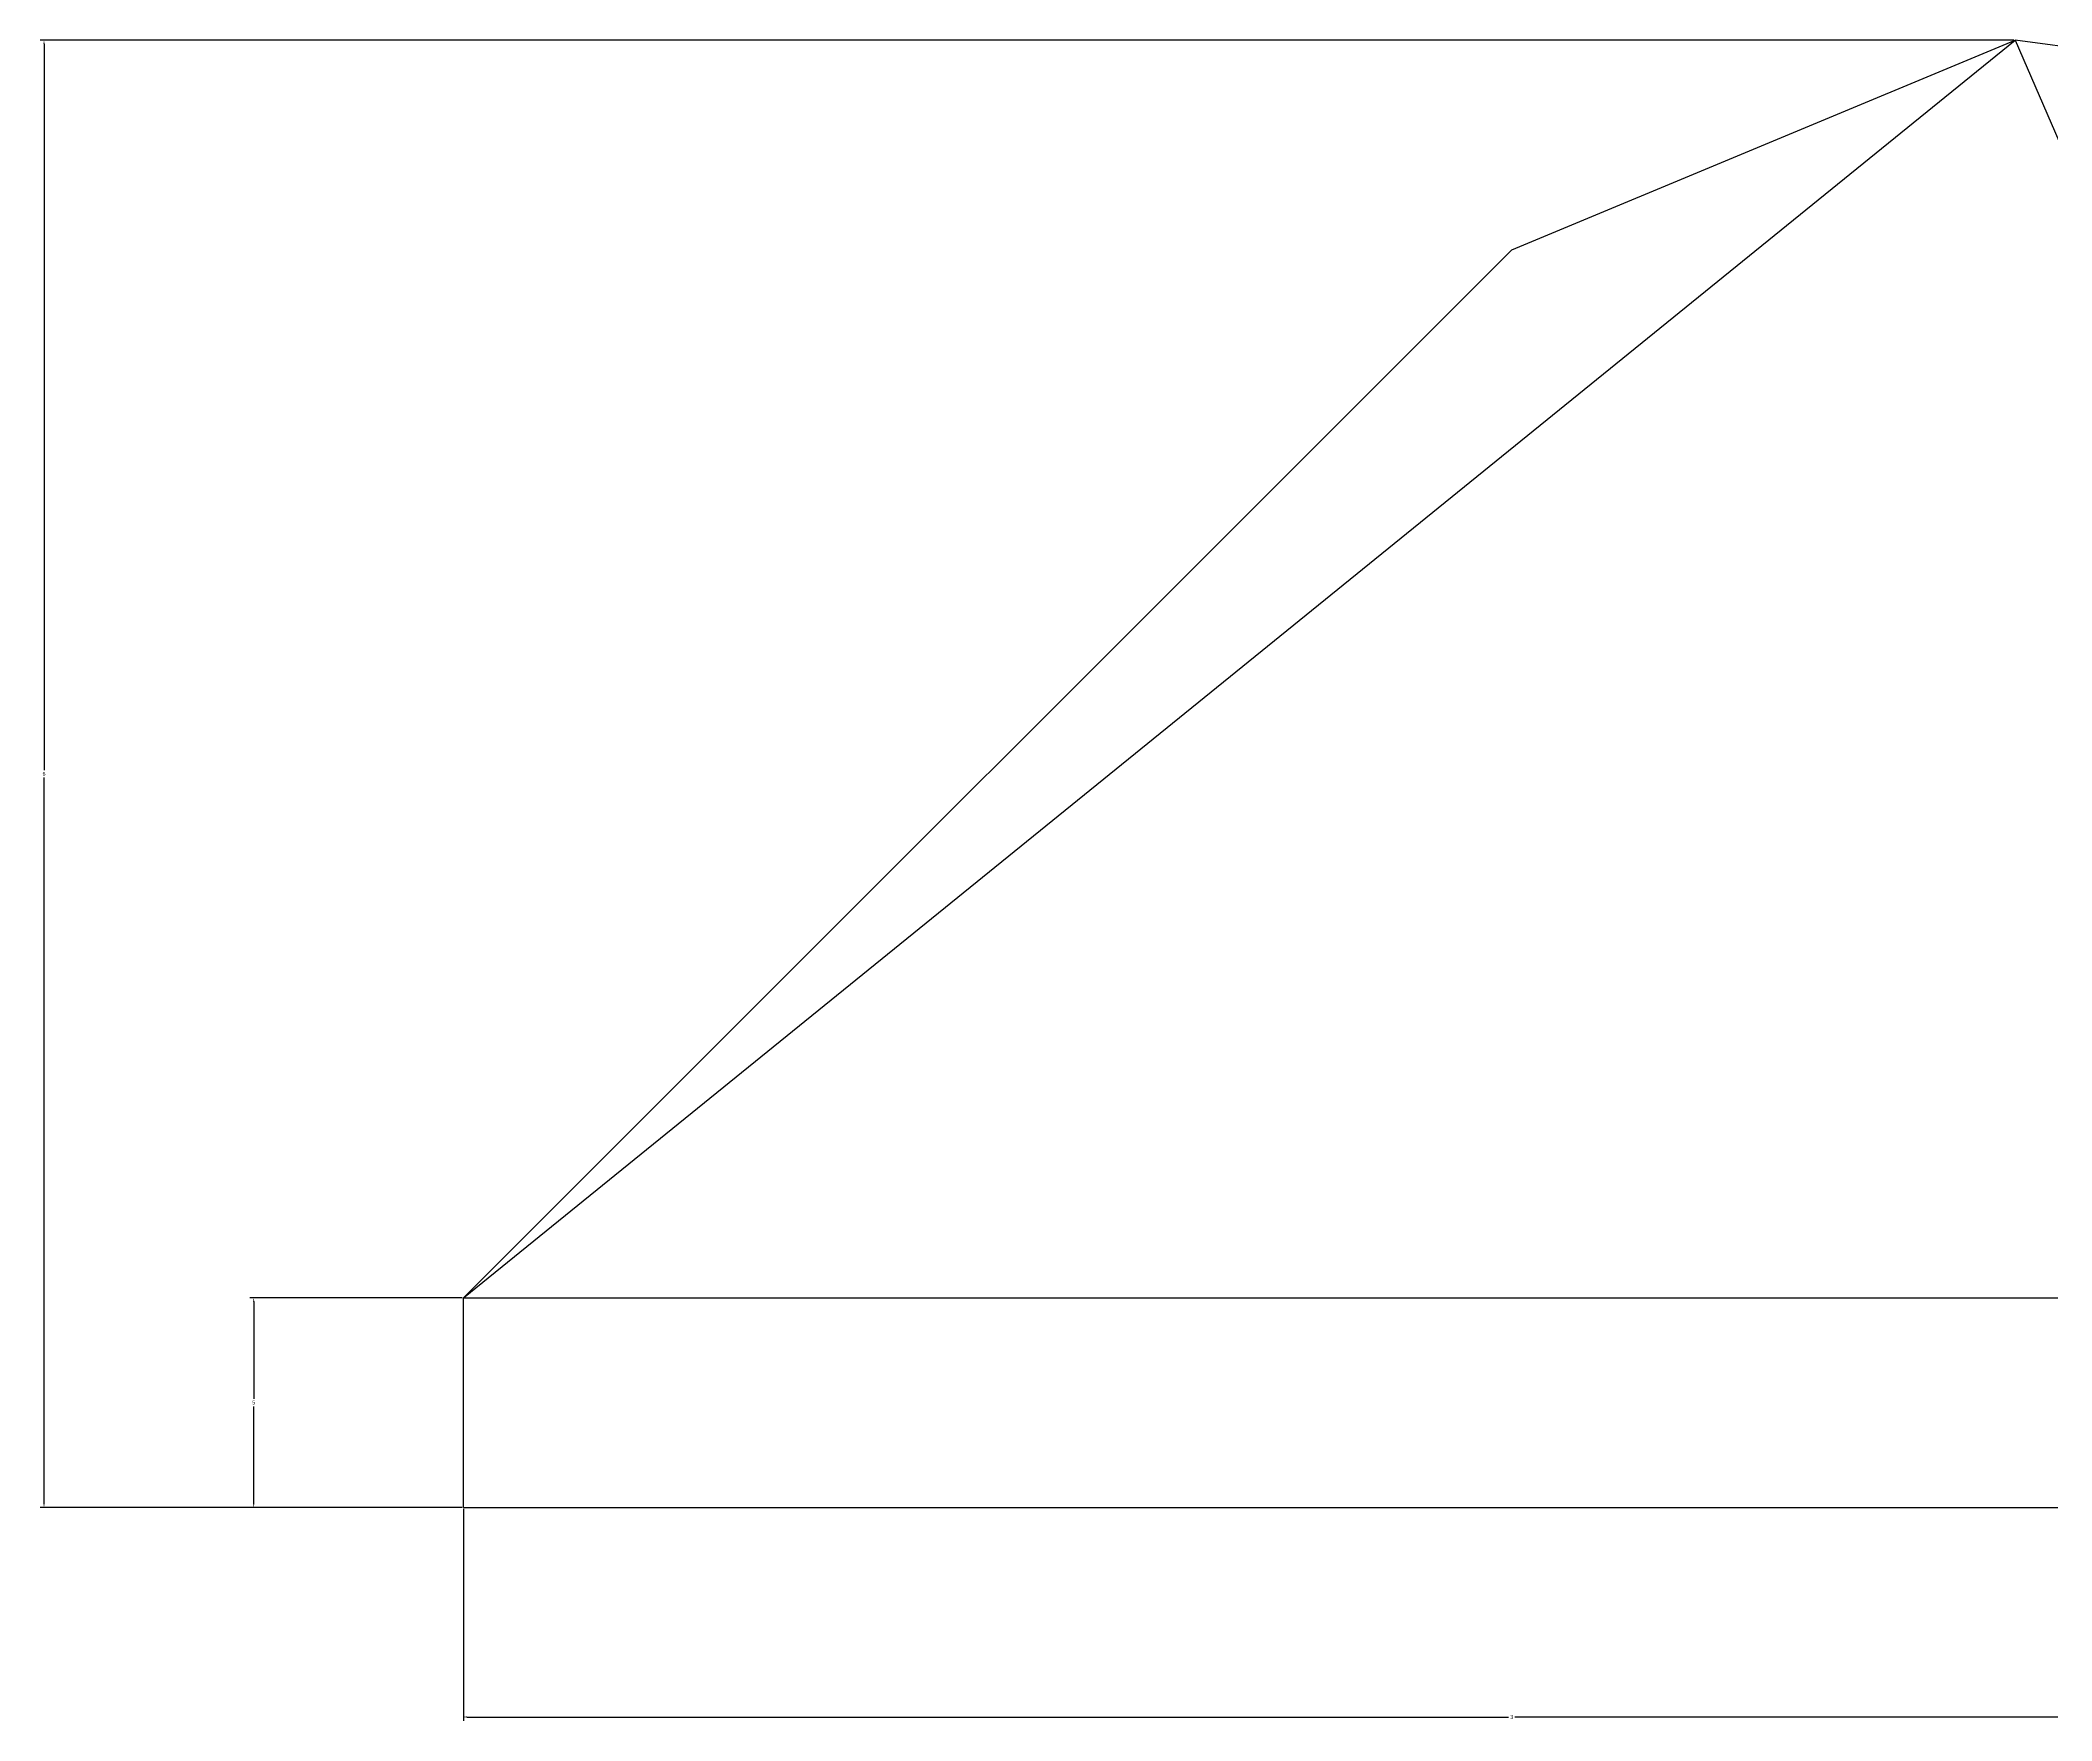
# Model space of a CAD drawing. Header units: millimetres. Extents: x -20 to 155, y -10 to 70.
# Drawn here: x -20.2 to 75.8, y -10.2 to 70 of the extents above; entities that cross this region are included whole.
import ezdxf

# ---------------------------------------------------------------- set-up
doc = ezdxf.new("R2010")
doc.units = ezdxf.units.MM
doc.layers.get('0').update_dxf_attribs({"color": 1, "lineweight": 25, "true_color": 0xff0000})
doc.layers.add('labels', color=178, linetype='Continuous', lineweight=25, true_color=0x000000)
doc.dimstyles.new('QCADDimStyle', dxfattribs={"dimtxt": 5, "dimasz": 5, "dimexe": 2.5, "dimexo": 1.25, "dimgap": 1.25, "dimtad": 1, "dimtoh": 1, "dimdec": 4, "dimzin": 0, "dimdsep": 46, "dimtxsty": 'Standard', "dimcen": 0.09, "dimadec": 0, "dimazin": 0, "dimtfac": 1, "dimtdec": 4, "dimtofl": 0, "dimtmove": 0, "dimatfit": 3, "dimfxl": 1, "dimtolj": 1, "dimtzin": 0, "dimarcsym": 0})

# ---------------------------------------------------------------- blocks, each defined once
blk = doc.blocks.new('*D1')
at = {"layer": 'Defpoints', "color": 0}
for p in [(0, 0), (100, 0), (100, -10)]:
    blk.add_point(p, dxfattribs=at)
at = {"layer": 'labels', "color": 0, "lineweight": -2}
for p, q in [((0, -0.0625), (0, -10.18)), ((100, -0.0625), (100, -10.18)), ((0.18, -10), (49.85, -10)), ((99.82, -10), (50.15, -10))]:
    blk.add_line(p, q, dxfattribs=at)
at = {"layer": 'labels', "color": 0}
for points in [[(0.18, -9.97), (0.18, -10.03), (0, -10)], [(99.82, -10.03), (99.82, -9.97), (100, -10)]]:
    blk.add_solid(points, dxfattribs=at)
at = {"layer": 'labels', "color": 0, "insert": (50, -10), "char_height": 0.18, "attachment_point": 5}
blk.add_mtext('\\A1;3', dxfattribs=at)
blk = doc.blocks.new('*D3')
at = {"layer": 'Defpoints', "color": 0}
for p in [(-10, 10), (0, 10), (0, 0)]:
    blk.add_point(p, dxfattribs=at)
at = {"layer": 'labels', "color": 0, "lineweight": -2}
for p, q in [((-0.0625, 10), (-10.18, 10)), ((-10, 9.82), (-10, 5.18)), ((-10, 0.18), (-10, 4.82)), ((-0.0625, 0), (-10.18, 0))]:
    blk.add_line(p, q, dxfattribs=at)
at = {"layer": 'labels', "color": 0}
for points in [[(-9.97, 9.82), (-10.03, 9.82), (-10, 10)], [(-10.03, 0.18), (-9.97, 0.18), (-10, 0)]]:
    blk.add_solid(points, dxfattribs=at)
at = {"layer": 'labels', "color": 0, "insert": (-10, 5), "char_height": 0.18, "attachment_point": 5}
blk.add_mtext('\\A1;5', dxfattribs=at)
blk = doc.blocks.new('*D4')
at = {"layer": 'Defpoints', "color": 0}
for p in [(-20, 70), (74, 70), (0, 0)]:
    blk.add_point(p, dxfattribs=at)
at = {"layer": 'labels', "color": 0, "lineweight": -2}
for p, q in [((73.9375, 70), (-20.18, 70)), ((-20, 69.82), (-20, 35.18)), ((-20, 0.18), (-20, 34.82)), ((-0.0625, 0), (-20.18, 0))]:
    blk.add_line(p, q, dxfattribs=at)
at = {"layer": 'labels', "color": 0}
for points in [[(-19.97, 69.82), (-20.03, 69.82), (-20, 70)], [(-20.03, 0.18), (-19.97, 0.18), (-20, 0)]]:
    blk.add_solid(points, dxfattribs=at)
at = {"layer": 'labels', "color": 0, "insert": (-20, 35), "char_height": 0.18, "attachment_point": 5}
blk.add_mtext('\\A1;6', dxfattribs=at)

msp = doc.modelspace()

# ---------------------------------------------------------------- linework, layer by layer
for p, q in [((0, 10), (74, 70)), ((50, 60), (74, 70)), ((150, 60), (74, 70)), ((74, 70), (100, 10)), ((0, 10), (50, 60)), ((0, 0), (0, 10)), ((0, 10), (100, 10)), ((0, 0), (100, 0))]:
    msp.add_line(p, q)

# ---------------------------------------------------------------- dimensions: what is measured, and where the dimension line sits
at = {"layer": 'labels'}
dim = msp.add_linear_dim(base=(-20, 70), p1=(0, 0), p2=(74, 70), angle=90, text='6', dimstyle='QCADDimStyle', override={"dimtxt": 0.18, "dimasz": 0.18, "dimexe": 0.18, "dimexo": 0.0625, "dimgap": 0.09, "dimtad": 0, "dimtih": 1}, dxfattribs=at)
dim.commit()
dim.dimension.update_dxf_attribs({"geometry": '*D4', "text_midpoint": (-20, 35)})
for p2, distance, text, picture, middle in [((0, 10), 10, '5', '*D3', (-10, 5)), ((100, 0), -10, '3', '*D1', (50, -10))]:
    dim = msp.add_aligned_dim(p1=(0, 0), p2=p2, distance=distance, text=text, dimstyle='QCADDimStyle', override={"dimtxt": 0.18, "dimasz": 0.18, "dimexe": 0.18, "dimexo": 0.0625, "dimgap": 0.09, "dimtad": 0, "dimtih": 1}, dxfattribs=at)
    dim.commit()
    dim.dimension.update_dxf_attribs({"geometry": picture, "text_midpoint": middle})

doc.saveas('drawing.dxf')
